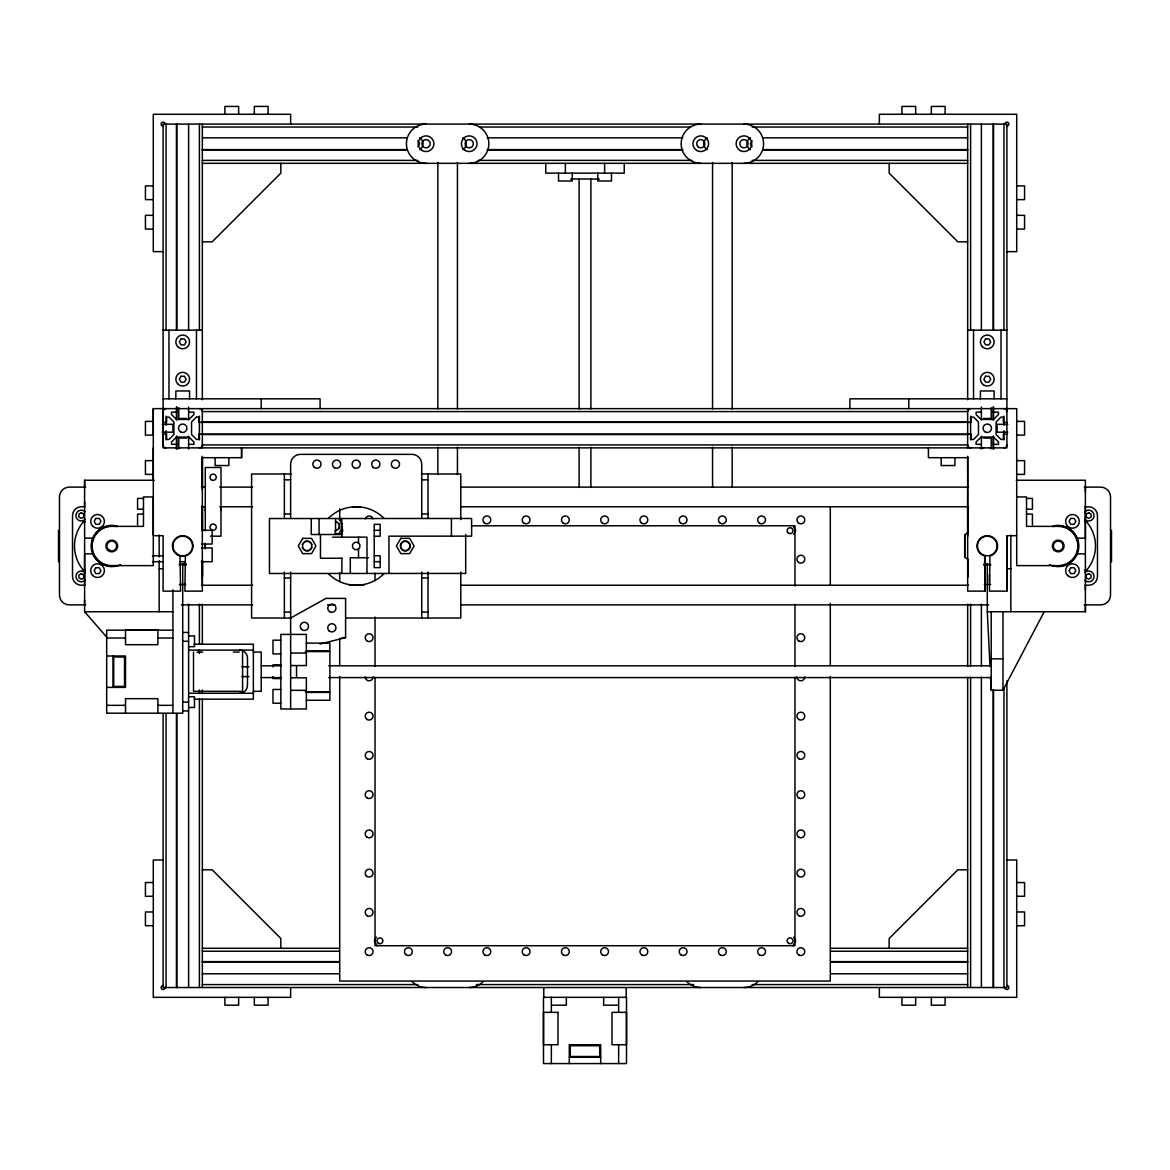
<?xml version="1.0" encoding="UTF-8"?>
<svg xmlns="http://www.w3.org/2000/svg" width="1170" height="1170" viewBox="0 0 1170 1170"><rect width="100%" height="100%" fill="white"/><g stroke="black" fill="none" stroke-linecap="round" stroke-linejoin="round"><path stroke-width="1.5" d="M84.606 605.066L84.606 599.961M84.606 585.044L84.606 553.849L92.913 553.849L93.936 556.306M84.606 506.946L84.606 501.842M84.606 486.925L84.606 480.256L154.264 480.256M1016.715 496.943L1026.529 496.943L1026.529 526.368L1058.221 526.368A19.627 19.627 0 0 1 1077.848 545.995A19.627 19.627 0 0 1 1058.221 565.622L1016.715 565.622L1016.715 408.637L153.285 408.637L153.285 535.699L163.098 535.699L163.098 591.128L180.56 591.128L180.048 555.955M163.098 408.637L163.098 447.876L1006.902 447.876L1006.902 251.872M205.291 510.529L205.291 509.023M220.984 510.529L220.984 509.023M241.59 457.689L241.59 447.876L241.59 457.689L202.337 457.689L202.337 591.128L184.875 591.128L185.386 555.955M967.502 559.143L964.709 557.212L964.709 534.778L967.502 532.862M967.663 536.182L967.663 489.353M967.663 456.329L967.663 591.128L985.125 591.128L984.613 555.955A10.296 10.296 0 0 1 978.837 540.087A10.296 10.296 0 0 1 995.728 540.087A10.296 10.296 0 0 1 989.952 555.955L989.44 591.128L1006.902 591.128L1006.902 535.699L1016.715 535.699M984.336 564.832L987.29 564.832L987.29 611.734L1085.394 611.734L1085.394 605.066M1085.394 590.148L1085.394 585.044M1085.394 506.946L1085.394 538.141L1077.087 538.141L1076.064 535.699A20.607 20.607 0 0 0 1052.883 526.091M1085.394 492.029L1085.394 486.925M1076.064 556.306L1077.087 553.849L1085.394 553.849M990.566 677.459L991.209 690.227L1002.982 690.227L1044.196 611.734M417.939 146.659L419.635 143.72L417.939 140.766M338.92 533.725L342.43 527.641M752.061 140.766L750.365 143.72L752.061 146.659M376.389 937.141L374.268 940.826L377.106 945.726M793.611 534.368L795.732 530.697L793.611 527.012M792.894 945.726L795.732 940.826L793.611 937.141M202.732 652.07L196.94 652.158M239.236 652.07L233.342 652.07M290.643 618.023L325.962 598.396L345.589 598.396L345.589 637.635L319.995 644.041M334.693 531.004L338.101 529.425L339.388 525.886L337.794 522.493L335.439 521.63M175.602 447.92L179.814 447.92M980.168 447.92L983.736 447.92M990.215 447.905L994.427 447.905M202.337 127.033L417.865 127.033M479.978 127.033L690.022 127.033M752.134 127.033L967.663 127.033M202.337 137.826L406.911 137.826M487.276 137.826L682.724 137.826M763.089 137.826L967.663 137.826M202.337 149.599L406.911 149.599M487.276 149.599L682.724 149.599M763.089 149.599L967.663 149.599M202.337 149.994L406.911 149.994M487.276 149.994L682.724 149.994M763.089 149.994L967.663 149.994M202.337 160.392L417.865 160.392M478.15 160.392L691.85 160.392M752.134 160.392L967.663 160.392M202.337 163.332L967.663 163.332M570.726 179.039L599.274 179.039M153.285 185.913L145.431 185.913L145.431 199.646L153.285 199.646M1016.715 185.913L1024.569 185.913L1024.569 199.646L1016.715 199.646M153.285 215.339L145.431 215.339L145.431 229.071L153.285 229.071M1016.715 215.339L1024.569 215.339L1024.569 229.071L1016.715 229.071M202.337 241.839L212.15 241.839L280.829 173.145L280.829 163.332M967.663 241.839L957.85 241.839L889.171 173.145L889.171 163.332M163.098 330.145L202.337 330.145M967.663 330.145L1006.902 330.145M163.098 398.824L320.083 398.824L320.083 408.637M1006.902 398.824L849.917 398.824L849.917 408.637M176.831 412.162L171.537 412.162L171.537 414.516L176.436 419.43L188.999 419.43L193.898 414.516L193.898 412.162L188.604 412.162M981.396 412.162L976.102 412.162L976.102 414.516L981.001 419.43L993.564 419.43L998.463 414.516L998.463 412.162L993.169 412.162M186.644 418.45L178.791 418.45L178.791 407.745M983.356 418.45L991.209 418.45L991.209 407.745M153.285 421.39L145.431 421.39L145.431 435.123L153.285 435.123L153.285 408.637M1016.715 421.39L1024.569 421.39L1024.569 435.123L1016.715 435.123M202.337 421.975L967.663 421.975M1006.902 422.37L1003.377 422.37L1003.377 417.076L1001.023 417.076L996.109 421.975L996.109 434.538L1001.023 439.437L1003.377 439.437L1003.377 434.143L1006.902 434.143M162.206 424.33L172.911 424.33L172.911 432.183L162.206 432.183M1007.794 424.33L997.089 424.33L997.089 432.183L1007.794 432.183M202.337 434.538L967.663 434.538M186.644 438.063L178.791 438.077L178.791 448.783M983.356 438.063L991.209 438.063L991.209 448.783M176.831 444.351L171.537 444.351L171.537 441.997L176.436 437.083L188.999 437.083L193.898 441.997L193.898 444.351L188.604 444.351M981.396 444.351L976.102 444.351L976.102 441.997L981.001 437.083L993.564 437.083L998.463 441.997L998.463 444.351L993.169 444.351M967.663 457.689L928.41 457.689L928.41 447.876M153.285 460.629L145.431 460.629L145.431 474.376L153.285 474.376M1016.715 460.629L1024.569 460.629L1024.569 474.376L1016.715 474.376M291.096 473.982L251.594 473.982L251.594 618.023L291.096 618.023M421.288 473.982L460.79 473.982L460.79 519.568M284.368 479.861L290.643 479.861M421.726 479.861L428.015 479.861M1016.291 480.256L1085.394 480.256L1085.394 611.734M85.732 487.129L69.293 487.129A9.813 9.813 0 0 0 59.48 496.943L59.48 595.062A9.813 9.813 0 0 0 69.293 604.875L85.732 604.875M201.474 487.129L205.13 487.129M219.741 487.129L252.618 487.129M460.819 487.129L968.526 487.129M1084.268 487.129L1100.707 487.129A9.813 9.813 0 0 1 1110.52 496.943L1110.52 595.062A9.813 9.813 0 0 1 1100.707 604.875L1084.268 604.875M143.471 498.405L137.577 498.405L137.577 509.199L143.471 509.199M1026.529 498.405L1032.423 498.405L1032.423 509.199L1026.529 509.199M84.942 506.756L81.359 506.756A8.833 8.833 0 0 0 72.525 515.575L72.525 576.415A8.833 8.833 0 0 0 81.359 585.249L84.942 585.249M201.474 506.756L205.13 506.756M219.741 506.756L252.618 506.756M353.062 506.756L360.375 506.756M460.819 506.756L968.526 506.756M1085.058 506.756L1088.641 506.756A8.833 8.833 0 0 1 1097.475 515.575L1097.475 576.415A8.833 8.833 0 0 1 1088.641 585.249L1085.058 585.249M143.471 514.113L137.577 514.113L137.577 524.906M284.368 514.01L290.643 514.01M421.726 514.01L428.015 514.01M1026.529 514.113L1032.423 514.113L1032.423 524.906M471.803 525.783L794.971 525.783L794.971 586.038M341.874 526.558L342.722 530.288L341.874 534.032M374.254 530.288L380.133 530.288M201.767 530.303L212.15 530.303L212.15 544.035L201.518 544.035M334.722 533.754L342.196 533.725M341.874 534.514L311.249 534.514L311.249 518.529M210.512 536.182L220.984 536.182L220.984 467.503L205.291 467.503L205.291 530.77M374.254 536.226L380.133 536.226L380.133 524.335L374.254 524.335L374.254 567.625L380.148 567.625L380.148 555.735L374.254 555.735M332.543 537.162L366.985 537.147L366.985 573.461M84.606 538.141L92.913 538.141L93.936 535.699A20.607 20.607 0 0 1 117.117 526.091M201.518 547.955L212.15 547.955L212.15 561.702L201.313 561.702M152.495 555.808L163.39 555.808M368.448 557.754L350.298 557.768L350.313 573.461M342.196 558.251L320.478 558.265L320.463 534.514M374.254 561.688L380.148 561.673M152.495 561.702L163.347 561.702M179.624 561.702L185.035 561.702M185.664 564.832L182.71 564.832L182.71 713.188L106.675 713.188L106.675 630.177L172.911 630.177M159.164 568.766L162.528 568.766M1007.472 568.766L1010.836 568.766M284.368 577.98L290.643 577.98M421.726 577.98L428.015 577.98M179.346 584.459L185.664 584.459M984.336 584.459L990.654 584.459M201.474 585.249L252.618 585.249M349.406 585.249L364.016 585.249M460.819 585.249L968.526 585.249M181.394 604.875L252.618 604.875M327.498 604.875L334.795 604.875M460.819 604.875L988.606 604.875M84.606 480.256L84.606 611.734L172.911 611.734M284.368 612.129L290.643 612.129M421.726 612.129L428.015 612.129M345.589 618.023L460.79 618.023L460.79 572.101M182.71 632.443L188.604 632.443M188.604 635.88L194.498 635.88L194.498 646.674L188.604 646.674M342.02 637.635L345.589 637.635M106.675 638.03L125.512 638.03M157.891 638.03L172.911 638.03M280.829 640.18L272.99 640.18L272.99 653.913L280.829 653.913M182.71 641.277L188.604 641.277M306.277 643.12L329.896 643.12L329.896 650.973L306.277 650.973M194.001 644.217L253.363 644.217L253.363 699.163L194.001 699.163M188.604 650.096L253.363 650.096M305.311 651.573L329.896 651.573L329.896 691.806L305.311 691.806M253.363 652.07L261.217 652.07L261.217 691.309L253.363 691.309M290.643 653.05L306.35 653.05M106.675 655.99L125.512 655.99L125.512 687.39L106.675 687.39M991.209 658.827L1002.982 658.827M280.829 664.823L272.99 664.823L272.99 666.827M290.643 665.554L306.35 665.554L306.35 634.403L280.829 634.403L280.829 708.976L306.35 708.976L306.35 677.825L290.643 677.825M261.217 665.803L281.283 665.803M328.741 665.803L991.209 665.803M241.897 666.783L248.917 666.783M241.897 676.596L248.917 676.596M261.217 677.576L281.283 677.576M328.741 677.576L991.209 677.576M280.829 678.556L272.99 678.556L272.99 676.538M280.829 689.466L272.99 689.466L272.99 703.199L280.829 703.199M290.643 690.329L306.35 690.329M306.277 692.406L329.896 692.406L329.896 700.26L306.277 700.26M188.604 693.269L253.363 693.269M188.604 696.706L194.498 696.706L194.498 707.499L188.604 707.499M182.71 702.102L188.604 702.102M106.675 705.334L125.512 705.334M157.891 705.334L172.911 705.334M182.71 710.936L188.604 710.936M202.337 869.793L212.15 869.793L280.829 938.472L280.829 948.285M967.663 869.793L957.85 869.793L889.171 938.472L889.171 948.285M153.285 882.546L145.431 882.546L145.431 896.279L153.285 896.279M1016.715 882.546L1024.569 882.546L1024.569 896.279L1016.715 896.279M153.285 911.971L145.431 911.971L145.431 925.719L153.285 925.719M1016.715 911.971L1024.569 911.971L1024.569 925.719L1016.715 925.719M202.337 948.285L339.329 948.285M830.671 948.285L967.663 948.285M202.337 951.225L339.329 951.225M830.671 951.225L967.663 951.225M202.337 961.623L339.329 961.623M830.671 961.623L967.663 961.623M202.337 962.018L339.329 962.018M830.671 962.018L967.663 962.018M202.337 973.791L339.329 973.791M830.671 973.791L967.663 973.791M202.337 984.584L417.865 984.584M476.322 984.584L693.678 984.584M752.134 984.584L967.663 984.584M552.62 1005.191L566.353 1005.191L566.353 997.337M617.38 1005.191L603.647 1005.191L603.647 997.337M569.307 1057.285L600.693 1057.285M84.606 611.734L107.274 637.782M338.934 518.515L342.43 524.584M987.29 611.734L990.025 666.505M967.692 457.075L967.736 488.109M967.78 506.361L967.824 533.696M967.868 559.114L967.897 575.45A5.894 5.894 0 0 0 968.102 576.971M465.689 534.441L465.704 573.432L269.466 573.49L269.451 518.544L471.612 518.485L471.627 536.138L388.952 536.167L388.981 573.446M451.386 518.485L451.445 536.153M358.517 537.162L358.517 543.187M358.517 548.788L358.517 557.754M341.684 518.515L341.874 537.162M341.874 558.251L341.874 573.461M335.556 518.515L335.571 534.514M319.074 518.529L319.074 534.514M202.366 457.002L202.425 488.036M202.454 506.288L202.498 530.01M202.542 560.869L202.571 575.377A5.894 5.894 0 0 1 201.796 578.331M1111.5 530.303L1111.5 561.702M1010.836 535.041L1010.836 611.734M1006.902 535.699L1006.902 591.128M1006.902 680.852L1006.902 859.745M1003.962 124.093L1003.962 330.364M1003.962 416.169L1003.962 425.295M1003.962 430.765L1003.962 439.891M1003.962 688.15L1003.962 987.524M1002.982 611.734L1002.982 690.227M1001.023 330.145L1001.023 398.824M994.149 398.824L994.149 390.97L980.416 390.97L980.416 398.824M993.564 124.093L993.564 330.364M993.564 407.043L993.564 419.811M993.564 436.249L993.564 449.017M993.564 689.978L993.564 987.524M993.169 124.093L993.169 330.364M993.169 407.043L993.169 419.811M993.169 436.249L993.169 449.017M993.169 689.978L993.169 987.524M991.209 611.734L991.209 690.227M989.44 574.748L989.44 582.982M985.125 556.013L985.125 591.128M981.396 124.093L981.396 330.364M981.396 407.043L981.396 419.811M981.396 436.249L981.396 449.017M981.396 604.188L981.396 666.256M981.396 677.196L981.396 987.524M973.542 330.145L973.542 398.824M970.603 124.093L970.603 330.364M970.603 416.169L970.603 439.891M970.603 604.188L970.603 666.256M970.603 677.196L970.603 987.524M967.663 124.195L967.663 399.73M967.663 408.637L967.663 447.876M967.663 604.188L967.663 666.256M967.663 677.196L967.663 987.421M964.709 534.778L964.709 557.212M954.91 457.689L954.91 465.543L941.163 465.543L941.163 457.689M945.097 114.28L945.097 106.426L931.349 106.426L931.349 114.28M945.097 997.337L945.097 1005.191L931.349 1005.191L931.349 997.337M915.657 114.28L915.657 106.426L901.924 106.426L901.924 114.28M915.657 997.337L915.657 1005.191L901.924 1005.191L901.924 997.337M908.783 398.824L908.783 408.637M879.357 124.093L879.357 114.28L1016.715 114.28L1016.715 251.638L1006.902 251.638L1006.902 124.093L163.098 124.093L163.098 251.638L153.285 251.638L153.285 114.28L290.643 114.28L290.643 124.093M879.357 987.524L879.357 997.337L1016.715 997.337L1016.715 859.979L1006.902 859.979L1006.902 987.524L163.098 987.524L163.098 859.979L153.285 859.979L153.285 997.337L290.643 997.337L290.643 987.524M830.29 506.873L830.29 585.292M830.29 603.53L830.29 665.54M830.29 676.479L830.29 981.06L339.709 981.06L339.709 676.479M794.971 604.29L794.971 666.373M794.971 677.328L794.971 945.726L375.029 945.726L375.029 677.328M732.171 162.425L732.171 408.856M732.171 447.189L732.171 487.349M712.559 162.425L712.559 408.856M712.559 447.189L712.559 487.349M626.213 987.524L626.213 997.337M624.253 163.332L624.253 173.145L545.746 173.145L545.746 163.332M618.652 997.337L618.652 1012.357M618.652 1044.737L618.652 1063.574M611.486 173.145L611.486 180.999L597.753 180.999L597.753 173.145M604.627 163.332L604.627 173.145M600.693 1063.574L600.693 1044.737L569.307 1044.737L569.307 1063.574M590.894 179.039L590.894 408.988M590.894 447.306L590.894 487.466M579.106 179.039L579.106 408.988M579.106 447.306L579.106 487.466M572.247 173.145L572.247 180.999L558.514 180.999L558.514 173.145M565.373 163.332L565.373 173.145M551.348 997.337L551.348 1012.357M551.348 1044.737L551.348 1063.574M543.787 987.524L543.787 997.337M457.441 162.425L457.441 408.856M457.441 447.189L457.441 474.581M437.829 162.425L437.829 408.856M437.829 447.189L437.829 474.581M428.015 473.982L428.015 518.427M428.015 572.101L428.015 618.023M421.726 518.427L421.726 464.168A9.813 9.813 0 0 0 411.913 454.355L300.456 454.355A9.813 9.813 0 0 0 290.643 464.168L290.643 518.427M421.726 572.101L421.726 618.023M375.029 573.256L375.029 580.554M375.029 617.073L375.029 666.373M339.709 508.701L339.709 519.641M339.709 523.297L339.709 528.767M339.709 572.539L339.709 581.651M339.709 638.191L339.709 665.54M296.536 666.359L296.536 677.02M290.643 572.101L290.643 708.976M284.368 473.982L284.368 518.427M284.368 572.101L284.368 618.023M268.076 114.28L268.076 106.426L254.343 106.426L254.343 114.28M268.076 997.337L268.076 1005.191L254.343 1005.191L254.343 997.337M261.217 398.824L261.217 408.637M242.57 652.07L242.57 691.309L193.503 691.309L193.503 652.07M238.651 114.28L238.651 106.426L224.903 106.426L224.903 114.28M238.651 997.337L238.651 1005.191L224.903 1005.191L224.903 997.337M228.837 457.689L228.837 465.543L215.09 465.543L215.09 457.689M202.337 124.195L202.337 399.73M202.337 408.637L202.337 447.876M202.337 456.329L202.337 489.353M202.337 505.615L202.337 531.165M202.337 560.371L202.337 585.936M202.337 604.188L202.337 644.348M202.337 689.978L202.337 693.634M202.337 699.104L202.337 987.421M199.397 124.093L199.397 330.364M199.397 416.169L199.397 439.891M199.397 604.188L199.397 644.348M199.397 649.818L199.397 653.474M199.397 689.978L199.397 693.634M199.397 699.104L199.397 987.524M196.458 330.145L196.458 398.824M189.584 398.824L189.584 390.97L175.851 390.97L175.851 398.824M188.604 124.093L188.604 330.364M188.604 407.043L188.604 419.811M188.604 436.249L188.604 449.017M188.604 604.188L188.604 987.524M176.831 124.093L176.831 330.364M176.831 407.043L176.831 419.811M176.831 436.249L176.831 449.017M176.831 713.715L176.831 987.524M176.436 124.093L176.436 330.364M176.436 407.043L176.436 419.811M176.436 436.249L176.436 449.017M176.436 713.715L176.436 987.524M172.911 589.899L172.911 713.188M168.977 330.145L168.977 398.824M166.038 124.093L166.038 330.364M166.038 416.169L166.038 425.295M166.038 430.765L166.038 439.891M166.038 713.715L166.038 987.524M163.098 251.872L163.098 408.856M163.098 424.14L163.098 432.373M163.098 713.715L163.098 859.745M159.164 535.041L159.164 556.949M159.164 560.606L159.164 611.734M157.891 713.188L157.891 698.665L125.512 698.665L125.512 713.188M153.285 447.876L153.285 479.992M112.949 655.99L112.949 687.39M58.5 530.303L58.5 561.702M85.176 580.218A5.397 5.397 0 0 1 77.542 580.218A5.397 5.397 0 0 1 77.542 572.598A5.397 5.397 0 0 1 85.176 572.598M85.176 519.392A5.397 5.397 0 0 1 77.542 519.392A5.397 5.397 0 0 1 77.542 511.758A5.397 5.397 0 0 1 85.176 511.758M1084.824 511.758A5.397 5.397 0 0 1 1092.458 511.758A5.397 5.397 0 0 1 1092.458 519.392A5.397 5.397 0 0 1 1084.824 519.392M1084.824 572.598A5.397 5.397 0 0 1 1092.458 572.598A5.397 5.397 0 0 1 1092.458 580.218A5.397 5.397 0 0 1 1084.824 580.218M707.163 149.658A6.874 6.874 0 0 1 707.163 137.767M750.336 149.658A6.874 6.874 0 0 1 750.336 137.767M462.837 137.767A6.874 6.874 0 0 1 462.837 149.658M419.664 137.767A6.874 6.874 0 0 1 419.664 149.658M179.288 565.052A6.874 6.874 0 0 1 186.147 565.052M983.853 565.052A6.874 6.874 0 0 1 990.712 565.052M1084.912 521.469A5.894 5.894 0 0 1 1085.497 522.888M1085.497 569.103A5.894 5.894 0 0 1 1084.912 570.521M84.503 522.888A5.894 5.894 0 0 1 85.088 521.469M85.088 570.521A5.894 5.894 0 0 1 84.503 569.103M1003.962 408.637A2.94 2.94 0 0 1 1006.902 411.577M1006.902 444.936A2.94 2.94 0 0 1 1003.962 447.876M970.603 447.876A2.94 2.94 0 0 1 967.663 444.936L202.337 444.936A2.94 2.94 0 0 1 199.397 447.876M970.603 408.637A2.94 2.94 0 0 0 967.663 411.577L202.337 411.577A2.94 2.94 0 0 0 199.397 408.637M166.038 447.876A2.94 2.94 0 0 1 163.098 444.936L163.098 434.143L166.623 434.143L166.623 439.437L168.977 439.437L173.891 434.538L173.891 421.975L168.977 417.076L166.623 417.076L166.623 422.37L163.098 422.37L163.098 411.577A2.94 2.94 0 0 1 166.038 408.637M163.098 126.053A1.96 1.96 0 0 1 161.138 124.093A1.96 1.96 0 0 1 163.098 122.133A1.96 1.96 0 0 1 165.058 124.093M1004.942 124.093A1.96 1.96 0 0 1 1006.902 122.133A1.96 1.96 0 0 1 1008.862 124.093A1.96 1.96 0 0 1 1006.902 126.053M165.058 987.524A1.96 1.96 0 0 1 163.098 989.484A1.96 1.96 0 0 1 161.138 987.524A1.96 1.96 0 0 1 163.098 985.564M1006.902 985.564A1.96 1.96 0 0 1 1008.862 987.524A1.96 1.96 0 0 1 1006.902 989.484A1.96 1.96 0 0 1 1004.942 987.524M1076.897 537.293A20.607 20.607 0 0 1 1049.505 564.671M120.495 564.671A20.607 20.607 0 0 1 93.103 537.293M239.631 650.096A7.854 7.854 0 0 1 247.47 657.949L247.47 685.43A7.854 7.854 0 0 1 239.631 693.269M311.863 547.267A4.899 4.899 0 0 1 302.386 547.267M302.386 544.723A4.899 4.899 0 0 1 311.863 544.723M383.935 573.753A39.253 39.253 0 0 1 328.434 573.753M328.434 518.251A39.253 39.253 0 0 1 383.935 518.251M990.551 564.554A18.837 18.837 0 0 1 984.014 564.554M987.29 563.662A17.667 17.667 0 0 1 984.219 563.384M1053.015 526.573A20.109 20.109 0 0 1 1078.331 545.995A20.109 20.109 0 0 1 1053.015 565.432M1085.701 520.796A37.279 37.279 0 0 1 1085.701 571.194M185.957 564.349A18.647 18.647 0 0 1 179.478 564.349M116.985 565.432A20.109 20.109 0 0 1 91.669 545.995A20.109 20.109 0 0 1 116.985 526.573M84.298 571.194A37.279 37.279 0 0 1 84.298 520.796M185.781 563.384A17.667 17.667 0 0 1 182.71 563.662M373.069 676.889A3.92 3.92 0 0 1 369.135 680.808A3.92 3.92 0 0 1 365.215 676.889M804.784 676.889A3.92 3.92 0 0 1 800.865 680.808A3.92 3.92 0 0 1 796.931 676.889M365.347 518.88A3.92 3.92 0 0 1 372.938 518.88M469.214 124.093A19.627 19.627 0 0 1 488.841 143.72A19.627 19.627 0 0 1 469.214 163.332M426.055 163.332A19.627 19.627 0 0 1 406.429 143.72A19.627 19.627 0 0 1 426.055 124.093M421.931 143.72A4.124 4.124 0 0 1 427.796 139.976A4.124 4.124 0 0 1 428.703 146.879A4.124 4.124 0 0 1 422.063 144.787M483.093 981.776A19.627 19.627 0 0 1 469.214 987.524M426.055 987.524A19.627 19.627 0 0 1 412.176 981.776M743.944 124.093A19.627 19.627 0 0 1 763.571 143.72A19.627 19.627 0 0 1 743.944 163.332M700.786 163.332A19.627 19.627 0 0 1 681.159 143.72A19.627 19.627 0 0 1 700.786 124.093M747.937 144.787A4.124 4.124 0 0 1 741.297 146.879A4.124 4.124 0 0 1 742.204 139.976A4.124 4.124 0 0 1 748.069 143.72M757.824 981.776A19.627 19.627 0 0 1 743.944 987.524M700.786 987.524A19.627 19.627 0 0 1 686.907 981.776M205.291 543.406L205.291 548.584L205.291 543.406M626.506 1012.357L626.506 1044.737L611.983 1044.737L611.983 1012.357L626.506 1012.357M181.014 338.964L179.317 341.918L181.014 344.858L184.421 344.858L186.118 341.918L184.421 338.964L181.014 338.964M95.852 518.412L94.156 521.352L95.852 524.306L99.245 524.306L100.956 521.352L99.245 518.412L95.852 518.412M181.014 376.257L179.317 379.197L181.014 382.137L184.421 382.137L186.118 379.197L184.421 376.257L181.014 376.257M95.852 567.699L94.156 570.638L95.852 573.578L99.245 573.578L100.956 570.638L99.245 567.699L95.852 567.699M302.708 538.361L298.291 546.01L302.723 553.644L311.542 553.644L315.958 545.995L311.542 538.346L302.708 538.361M400.827 538.332L396.411 545.981L400.827 553.629L409.661 553.615L414.078 545.966L409.661 538.332L400.827 538.332M985.579 338.964L983.882 341.918L985.579 344.858L988.986 344.858L990.683 341.918L988.986 338.964L985.579 338.964M985.579 376.257L983.882 379.197L985.579 382.137L988.986 382.137L990.683 379.197L988.986 376.257L985.579 376.257M1070.755 518.412L1069.044 521.352L1070.755 524.306L1074.148 524.306L1075.844 521.352L1074.148 518.412L1070.755 518.412M1070.755 567.699L1069.044 570.638L1070.755 573.578L1074.148 573.578L1075.844 570.638L1074.148 567.699L1070.755 567.699M357.801 549.505L354.685 549.607L352.565 547.487L352.565 544.489L354.685 542.368L357.684 542.353L359.819 544.489L359.819 547.487L357.698 549.607M196.458 417.076L191.544 421.975L191.544 434.538L196.458 439.437L198.812 439.437L198.812 434.143L971.188 434.143L971.188 439.437L973.542 439.437L978.456 434.538L978.456 421.975L973.542 417.076L971.188 417.076L971.188 422.37L198.812 422.37L198.812 417.076L196.458 417.076M305.253 541.461L302.591 544.123L302.591 547.882L305.253 550.529L309.012 550.529L311.659 547.882L311.659 544.123L309.012 541.461L305.253 541.461M403.372 541.447L400.71 544.094L400.71 547.852L403.372 550.5L407.131 550.5L409.778 547.852L409.778 544.094L407.116 541.447L403.372 541.447M81.359 512.738L78.902 514.156L78.902 516.994L81.359 518.412L83.816 516.994L83.816 514.156L81.359 512.738M81.359 573.578L78.902 574.996L78.902 577.819L81.359 579.238L83.816 577.819L83.816 574.996L81.359 573.578M1088.641 512.738L1086.184 514.156L1086.184 516.994L1088.641 518.412L1091.098 516.994L1091.098 514.156L1088.641 512.738M1088.641 573.578L1086.184 574.996L1086.184 577.819L1088.641 579.238L1091.098 577.819L1091.098 574.996L1088.641 573.578M153.285 496.943L143.471 496.943L143.471 526.368L111.779 526.368A19.627 19.627 0 0 0 92.152 545.995A19.627 19.627 0 0 0 111.779 565.622L153.285 565.622L153.285 496.943M157.891 630.177L125.512 630.177L125.512 644.699L157.891 644.699L157.891 630.177M124.532 656.97L113.739 656.97L113.739 686.41L124.532 686.41L124.532 656.97M626.506 997.337L543.494 997.337L543.494 1063.574L626.506 1063.574L626.506 997.337M558.017 1012.357L543.494 1012.357L543.494 1044.737L558.017 1044.737L558.017 1012.357M599.713 1045.717L570.287 1045.717L570.287 1056.51L599.713 1056.51L599.713 1045.717M177.562 554.916A10.296 10.296 0 0 0 193.021 545.995A10.296 10.296 0 0 0 177.562 537.074A10.296 10.296 0 0 0 177.562 554.916M107.611 550.163A5.894 5.894 0 0 0 117.468 547.516A5.894 5.894 0 0 0 110.258 540.306A5.894 5.894 0 0 0 107.611 550.163M1054.053 550.163A5.894 5.894 0 0 0 1063.91 547.516A5.894 5.894 0 0 0 1056.7 540.306A5.894 5.894 0 0 0 1054.053 550.163M177.855 384.053A6.874 6.874 0 0 0 189.35 380.981A6.874 6.874 0 0 0 180.94 372.557A6.874 6.874 0 0 0 177.855 384.053M177.855 346.773A6.874 6.874 0 0 0 189.35 343.688A6.874 6.874 0 0 0 180.94 335.278A6.874 6.874 0 0 0 177.855 346.773M983.853 385.149A6.874 6.874 0 0 0 994.149 379.197A6.874 6.874 0 0 0 983.853 373.245A6.874 6.874 0 0 0 983.853 385.149M982.42 346.773A6.874 6.874 0 0 0 993.915 343.688A6.874 6.874 0 0 0 985.506 335.278A6.874 6.874 0 0 0 982.42 346.773M985.169 431.905A4.212 4.212 0 0 0 991.502 428.264A4.212 4.212 0 0 0 985.169 424.608A4.212 4.212 0 0 0 985.169 431.905M180.604 431.905A4.212 4.212 0 0 0 186.937 428.264A4.212 4.212 0 0 0 180.604 424.608A4.212 4.212 0 0 0 180.604 431.905M109.322 550.251A4.899 4.899 0 0 0 116.678 545.995A4.899 4.899 0 0 0 109.322 541.754A4.899 4.899 0 0 0 109.322 550.251M175.778 552.942A9.813 9.813 0 0 0 192.202 548.54A9.813 9.813 0 0 0 180.18 536.518A9.813 9.813 0 0 0 175.778 552.942M980.343 552.942A9.813 9.813 0 0 0 996.767 548.54A9.813 9.813 0 0 0 984.745 536.518A9.813 9.813 0 0 0 980.343 552.942M1054.755 549.461A4.899 4.899 0 0 0 1062.96 547.267A4.899 4.899 0 0 0 1056.949 541.257A4.899 4.899 0 0 0 1054.755 549.461M211.565 479.963A3.144 3.144 0 0 0 216.274 477.243A3.144 3.144 0 0 0 211.565 474.523A3.144 3.144 0 0 0 211.565 479.963M210.907 529.381A3.144 3.144 0 0 0 216.172 527.977A3.144 3.144 0 0 0 212.326 524.131A3.144 3.144 0 0 0 210.907 529.381M92.693 526.207A6.874 6.874 0 0 0 104.188 523.136A6.874 6.874 0 0 0 95.779 514.727A6.874 6.874 0 0 0 92.693 526.207M92.693 575.494A6.874 6.874 0 0 0 104.188 572.422A6.874 6.874 0 0 0 95.779 564.013A6.874 6.874 0 0 0 92.693 575.494M1067.596 575.494A6.874 6.874 0 0 0 1079.076 572.422A6.874 6.874 0 0 0 1070.667 564.013A6.874 6.874 0 0 0 1067.596 575.494M1067.596 526.207A6.874 6.874 0 0 0 1079.076 523.136A6.874 6.874 0 0 0 1070.667 514.727A6.874 6.874 0 0 0 1067.596 526.207M328.945 630.747A4.124 4.124 0 0 0 335.834 628.89A4.124 4.124 0 0 0 330.788 623.844A4.124 4.124 0 0 0 328.945 630.747M329.794 611.778A4.124 4.124 0 0 0 335.98 608.21A4.124 4.124 0 0 0 329.794 604.641A4.124 4.124 0 0 0 329.794 611.778M301.465 629.284A4.124 4.124 0 0 0 308.368 627.442A4.124 4.124 0 0 0 303.322 622.396A4.124 4.124 0 0 0 301.465 629.284M401.778 549.461A4.899 4.899 0 0 0 409.983 547.267A4.899 4.899 0 0 0 403.972 541.257A4.899 4.899 0 0 0 401.778 549.461M372.894 467.079A4.124 4.124 0 0 0 379.797 465.236A4.124 4.124 0 0 0 374.751 460.19A4.124 4.124 0 0 0 372.894 467.079M354.13 467.737A4.124 4.124 0 0 0 360.316 464.168A4.124 4.124 0 0 0 354.13 460.6A4.124 4.124 0 0 0 354.13 467.737M334.503 467.737A4.124 4.124 0 0 0 340.689 464.168A4.124 4.124 0 0 0 334.503 460.6A4.124 4.124 0 0 0 334.503 467.737M392.52 467.079A4.124 4.124 0 0 0 399.423 465.236A4.124 4.124 0 0 0 394.363 460.19A4.124 4.124 0 0 0 392.52 467.079M314.028 467.079A4.124 4.124 0 0 0 320.916 465.236A4.124 4.124 0 0 0 315.871 460.19A4.124 4.124 0 0 0 314.028 467.079M788.595 943.371A2.94 2.94 0 0 0 793.011 940.826A2.94 2.94 0 0 0 788.595 938.281A2.94 2.94 0 0 0 788.595 943.371M788.595 533.242A2.94 2.94 0 0 0 793.011 530.697A2.94 2.94 0 0 0 788.595 528.138A2.94 2.94 0 0 0 788.595 533.242M378.466 943.371A2.94 2.94 0 0 0 382.882 940.826A2.94 2.94 0 0 0 378.466 938.281A2.94 2.94 0 0 0 378.466 943.371M367.175 915.774A3.92 3.92 0 0 0 373.069 912.366A3.92 3.92 0 0 0 367.175 908.973A3.92 3.92 0 0 0 367.175 915.774M367.175 955.012A3.92 3.92 0 0 0 373.069 951.619A3.92 3.92 0 0 0 367.175 948.212A3.92 3.92 0 0 0 367.175 955.012M405.61 954.398A3.92 3.92 0 0 0 412.176 952.629A3.92 3.92 0 0 0 407.379 947.832A3.92 3.92 0 0 0 405.61 954.398M445.668 955.012A3.92 3.92 0 0 0 451.561 951.619A3.92 3.92 0 0 0 445.668 948.212A3.92 3.92 0 0 0 445.668 955.012M641.906 955.012A3.92 3.92 0 0 0 647.8 951.619A3.92 3.92 0 0 0 641.906 948.212A3.92 3.92 0 0 0 641.906 955.012M524.16 955.012A3.92 3.92 0 0 0 530.054 951.619A3.92 3.92 0 0 0 524.16 948.212A3.92 3.92 0 0 0 524.16 955.012M563.413 955.012A3.92 3.92 0 0 0 569.307 951.619A3.92 3.92 0 0 0 563.413 948.212A3.92 3.92 0 0 0 563.413 955.012M484.921 955.012A3.92 3.92 0 0 0 490.8 951.619A3.92 3.92 0 0 0 484.921 948.212A3.92 3.92 0 0 0 484.921 955.012M720.398 955.012A3.92 3.92 0 0 0 726.292 951.619A3.92 3.92 0 0 0 720.398 948.212A3.92 3.92 0 0 0 720.398 955.012M681.159 955.012A3.92 3.92 0 0 0 687.039 951.619A3.92 3.92 0 0 0 681.159 948.212A3.92 3.92 0 0 0 681.159 955.012M602.667 955.012A3.92 3.92 0 0 0 608.546 951.619A3.92 3.92 0 0 0 602.667 948.212A3.92 3.92 0 0 0 602.667 955.012M759.652 955.012A3.92 3.92 0 0 0 765.531 951.619A3.92 3.92 0 0 0 759.652 948.212A3.92 3.92 0 0 0 759.652 955.012M367.175 641.043A3.92 3.92 0 0 0 373.069 637.635A3.92 3.92 0 0 0 367.175 634.242A3.92 3.92 0 0 0 367.175 641.043M367.175 719.535A3.92 3.92 0 0 0 373.069 716.128A3.92 3.92 0 0 0 367.175 712.735A3.92 3.92 0 0 0 367.175 719.535M367.175 758.774A3.92 3.92 0 0 0 373.069 755.381A3.92 3.92 0 0 0 367.175 751.988A3.92 3.92 0 0 0 367.175 758.774M367.175 798.028A3.92 3.92 0 0 0 373.069 794.635A3.92 3.92 0 0 0 367.175 791.227A3.92 3.92 0 0 0 367.175 798.028M367.175 837.281A3.92 3.92 0 0 0 373.069 833.874A3.92 3.92 0 0 0 367.175 830.481A3.92 3.92 0 0 0 367.175 837.281M366.371 875.891A3.92 3.92 0 0 0 372.938 874.136A3.92 3.92 0 0 0 368.126 869.325A3.92 3.92 0 0 0 366.371 875.891M798.891 915.774A3.92 3.92 0 0 0 804.784 912.366A3.92 3.92 0 0 0 798.891 908.973A3.92 3.92 0 0 0 798.891 915.774M798.086 875.891A3.92 3.92 0 0 0 804.653 874.136A3.92 3.92 0 0 0 799.841 869.325A3.92 3.92 0 0 0 798.086 875.891M798.891 837.281A3.92 3.92 0 0 0 804.784 833.874A3.92 3.92 0 0 0 798.891 830.481A3.92 3.92 0 0 0 798.891 837.281M798.891 758.774A3.92 3.92 0 0 0 804.784 755.381A3.92 3.92 0 0 0 798.891 751.988A3.92 3.92 0 0 0 798.891 758.774M798.891 641.043A3.92 3.92 0 0 0 804.784 637.635A3.92 3.92 0 0 0 798.891 634.242A3.92 3.92 0 0 0 798.891 641.043M798.891 719.535A3.92 3.92 0 0 0 804.784 716.128A3.92 3.92 0 0 0 798.891 712.735A3.92 3.92 0 0 0 798.891 719.535M798.891 562.551A3.92 3.92 0 0 0 804.784 559.143A3.92 3.92 0 0 0 798.891 555.75A3.92 3.92 0 0 0 798.891 562.551M601.848 522.668A3.92 3.92 0 0 0 608.415 520.913A3.92 3.92 0 0 0 603.603 516.102A3.92 3.92 0 0 0 601.848 522.668M562.594 522.668A3.92 3.92 0 0 0 569.161 520.913A3.92 3.92 0 0 0 564.364 516.102A3.92 3.92 0 0 0 562.594 522.668M680.34 522.668A3.92 3.92 0 0 0 686.907 520.913A3.92 3.92 0 0 0 682.095 516.102A3.92 3.92 0 0 0 680.34 522.668M484.102 522.668A3.92 3.92 0 0 0 490.669 520.913A3.92 3.92 0 0 0 485.872 516.102A3.92 3.92 0 0 0 484.102 522.668M798.086 522.668A3.92 3.92 0 0 0 804.653 520.913A3.92 3.92 0 0 0 799.841 516.102A3.92 3.92 0 0 0 798.086 522.668M641.101 522.668A3.92 3.92 0 0 0 647.668 520.913A3.92 3.92 0 0 0 642.856 516.102A3.92 3.92 0 0 0 641.101 522.668M719.594 522.668A3.92 3.92 0 0 0 726.16 520.913A3.92 3.92 0 0 0 721.349 516.102A3.92 3.92 0 0 0 719.594 522.668M758.833 522.668A3.92 3.92 0 0 0 765.399 520.913A3.92 3.92 0 0 0 760.602 516.102A3.92 3.92 0 0 0 758.833 522.668M523.356 522.668A3.92 3.92 0 0 0 529.922 520.913A3.92 3.92 0 0 0 525.111 516.102A3.92 3.92 0 0 0 523.356 522.668M798.891 798.028A3.92 3.92 0 0 0 804.784 794.635A3.92 3.92 0 0 0 798.891 791.227A3.92 3.92 0 0 0 798.891 798.028M798.891 955.012A3.92 3.92 0 0 0 804.784 951.619A3.92 3.92 0 0 0 798.891 948.212A3.92 3.92 0 0 0 798.891 955.012M466.303 146.63A4.124 4.124 0 0 0 473.206 144.787A4.124 4.124 0 0 0 468.161 139.742A4.124 4.124 0 0 0 466.303 146.63M422.121 150.506A7.854 7.854 0 0 0 433.894 143.72A7.854 7.854 0 0 0 422.121 136.919A7.854 7.854 0 0 0 422.121 150.506M465.294 150.506A7.854 7.854 0 0 0 477.067 143.72A7.854 7.854 0 0 0 465.294 136.919A7.854 7.854 0 0 0 465.294 150.506M697.861 146.63A4.124 4.124 0 0 0 704.764 144.787A4.124 4.124 0 0 0 699.718 139.742A4.124 4.124 0 0 0 697.861 146.63M696.852 150.506A7.854 7.854 0 0 0 708.625 143.72A7.854 7.854 0 0 0 696.852 136.919A7.854 7.854 0 0 0 696.852 150.506M740.025 150.506A7.854 7.854 0 0 0 751.798 143.72A7.854 7.854 0 0 0 740.025 136.919A7.854 7.854 0 0 0 740.025 150.506"/></g></svg>
